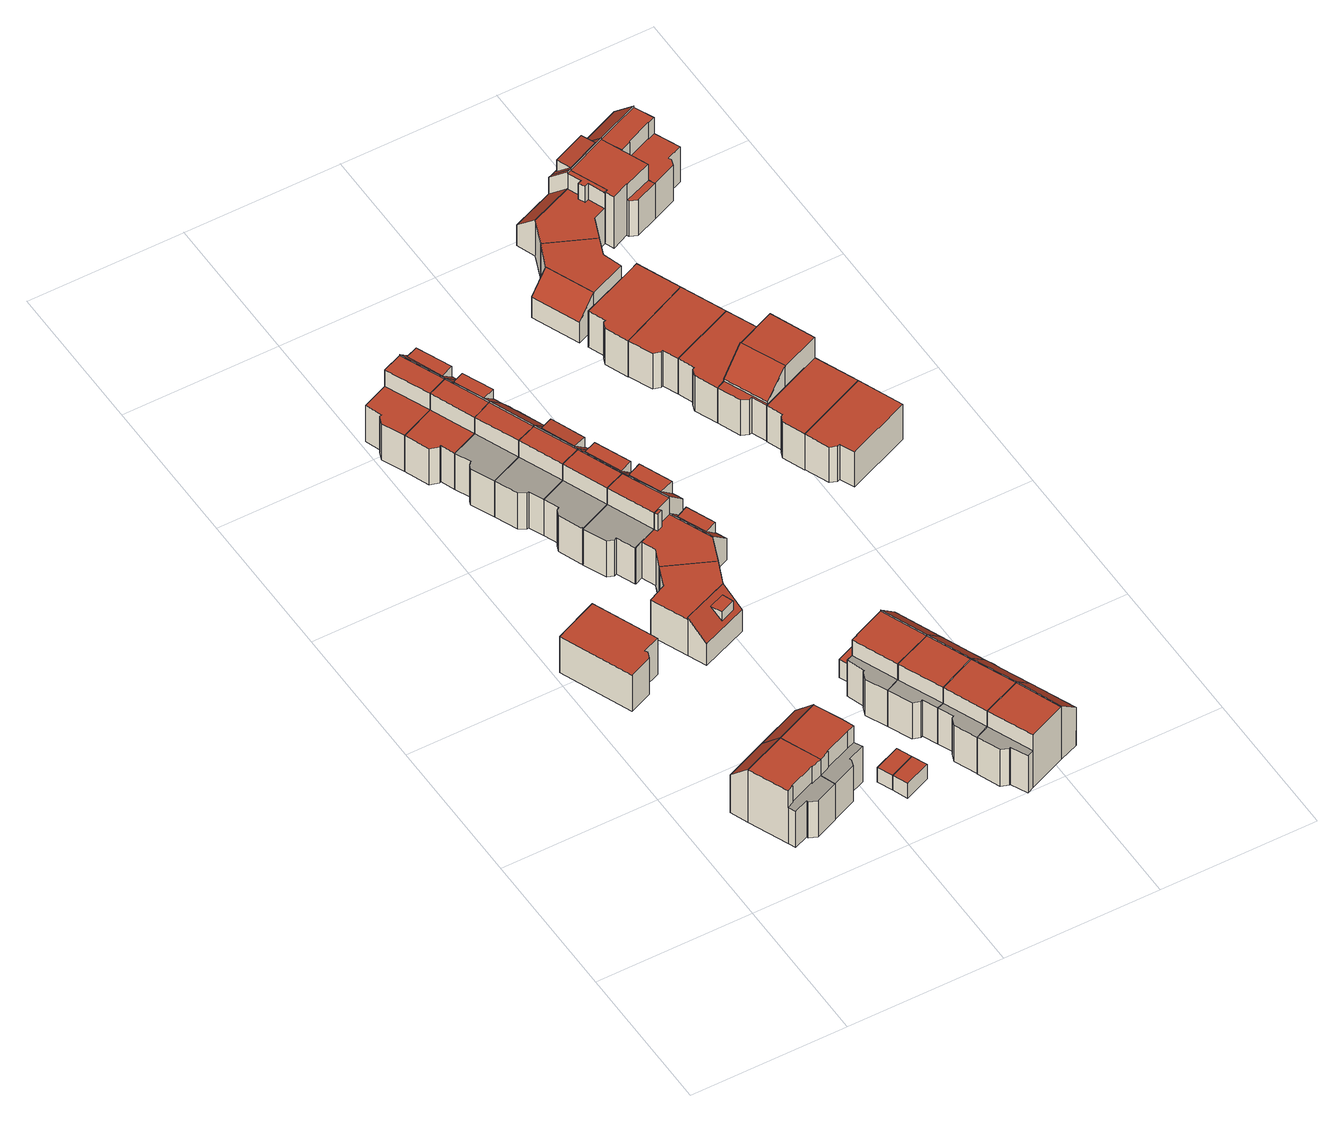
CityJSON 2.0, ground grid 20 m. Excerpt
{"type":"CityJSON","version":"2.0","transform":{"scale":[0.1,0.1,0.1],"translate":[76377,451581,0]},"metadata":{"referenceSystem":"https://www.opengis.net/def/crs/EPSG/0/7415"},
"CityObjects":{
"building1":{"type":"Building","attributes":{"Volume":423.14,"Dakoppervlakte":52.63,"Muuroppervlakte":229.83,"Vloeroppervlakte":56.77,"hoogte_Z_max_in_m_NAP":9.12,"GEB_DOEL":"woonfunctie","dateOfConstruction":"1982-01-01","measuredHeight":8.38},"geometry":[{"type":"Solid","lod":"2","boundaries":[[[[0,1,2,3,4,5,6,7,8,9,10]],[[11,12,13,14,15,16,17,18,19,20,21]],[[22,23,24,25,26,27,28,29]],[[30,31,32,33]],[[15,24,23,5,4]],[[22,29,21,9,8]],[[1,0,19,18]],[[21,20,10,9]],[[15,4,3,16]],[[16,3,2,17]],[[18,17,2,1]],[[15,14,25,24]],[[25,14,13,26]],[[26,13,12,27]],[[11,28,27,12]],[[28,11,21,29]],[[8,7,32,31,22]],[[32,7,6,33]],[[30,33,6,5,23]],[[31,30,23,22]],[[0,10,20,19]]]],"semantics":{"surfaces":[{"type":"GroundSurface"},{"type":"OuterFloorSurface"},{"type":"RoofSurface"},{"type":"WallSurface"}],"values":[[0,1,2,2,3,3,3,3,3,3,3,3,3,3,3,3,3,3,3,3,3]]}}]},
"building2":{"type":"Building","attributes":{"Volume":332.33,"Dakoppervlakte":58.4,"Muuroppervlakte":180.55,"Vloeroppervlakte":58.4,"hoogte_Z_max_in_m_NAP":6.44,"GEB_DOEL":"woonfunctie","dateOfConstruction":"1982-01-01","measuredHeight":5.69},"geometry":[{"type":"Solid","lod":"2","boundaries":[[[[34,35,36,37,38,39,40]],[[41,42,43,44,45,46,47]],[[37,36,47,46]],[[41,47,36,35]],[[40,43,42,34]],[[40,39,44,43]],[[39,38,45,44]],[[37,46,45,38]],[[34,42,41,35]]]],"semantics":{"surfaces":[{"type":"GroundSurface"},{"type":"RoofSurface"},{"type":"WallSurface"}],"values":[[0,1,2,2,2,2,2,2,2]]}}]},
"building3":{"type":"Building","attributes":{"Volume":444.89,"Dakoppervlakte":55.48,"Muuroppervlakte":233.9,"Vloeroppervlakte":59.77,"hoogte_Z_max_in_m_NAP":9.12,"GEB_DOEL":"woonfunctie","dateOfConstruction":"1982-01-01","measuredHeight":8.36},"geometry":[{"type":"Solid","lod":"2","boundaries":[[[[48,49,50,51,52,53,54,55,56,57,58,59,60]],[[61,62,21,20,63,64,65,66,67,68,69]],[[22,29,70,71,72,73,74,75]],[[31,76,77,32]],[[60,59,21,29,22]],[[73,68,52,51,74]],[[51,50,75,74]],[[59,58,20,21]],[[56,55,65,64]],[[54,66,65,55]],[[54,53,67,66]],[[68,67,53,52]],[[29,21,62,70]],[[70,62,61,71]],[[71,61,69,72]],[[72,69,68,73]],[[48,32,77,49]],[[22,31,32,48,60]],[[76,75,50,49,77]],[[75,76,31,22]],[[20,58,57,56,64,63]]]],"semantics":{"surfaces":[{"type":"GroundSurface"},{"type":"OuterFloorSurface"},{"type":"RoofSurface"},{"type":"WallSurface"}],"values":[[0,1,2,2,3,3,3,3,3,3,3,3,3,3,3,3,3,3,3,3,3]]}}]},
"building4":{"type":"Building","attributes":{"Volume":16.62,"Dakoppervlakte":7.43,"Muuroppervlakte":25.35,"Vloeroppervlakte":7.43,"hoogte_Z_max_in_m_NAP":2.96,"GEB_DOEL":"onbekend","dateOfConstruction":"1982-01-01","measuredHeight":2.24},"geometry":[{"type":"Solid","lod":"2","boundaries":[[[[78,79,80,81]],[[82,83,84,85]],[[80,79,83,82]],[[79,78,84,83]],[[84,78,81,85]],[[80,82,85,81]]]],"semantics":{"surfaces":[{"type":"GroundSurface"},{"type":"RoofSurface"},{"type":"WallSurface"}],"values":[[0,1,2,2,2,2]]}}]},
"building5":{"type":"Building","attributes":{"Volume":16.78,"Dakoppervlakte":7.43,"Muuroppervlakte":25.59,"Vloeroppervlakte":7.43,"hoogte_Z_max_in_m_NAP":2.96,"GEB_DOEL":"onbekend","dateOfConstruction":"1982-01-01","measuredHeight":2.26},"geometry":[{"type":"Solid","lod":"2","boundaries":[[[[78,86,87,79]],[[83,88,89,84]],[[78,79,83,84]],[[79,87,88,83]],[[86,89,88,87]],[[78,84,89,86]]]],"semantics":{"surfaces":[{"type":"GroundSurface"},{"type":"RoofSurface"},{"type":"WallSurface"}],"values":[[0,1,2,2,2,2]]}}]},
"building6":{"type":"Building","attributes":{"Volume":332.3,"Dakoppervlakte":63.65,"Muuroppervlakte":164.5,"Vloeroppervlakte":61.19,"hoogte_Z_max_in_m_NAP":6.75,"GEB_DOEL":"woonfunctie","dateOfConstruction":"1982-01-01","measuredHeight":5.94},"children":["building6-1"],"geometry":[{"type":"Solid","lod":"2","boundaries":[[[[90,91,92,93,94,95,96,97]],[[98,99,100,101,102,103]],[[104,105,106,107,108],[109,110,111,112]],[[94,93,100,99]],[[100,93,92,101]],[[96,103,102,97]],[[92,91,105,104,101]],[[106,105,91,90]],[[106,90,97,107]],[[108,107,97,102]],[[101,104,108,102]],[[95,98,103,96]],[[95,94,99,98]],[[110,113,114,111]],[[113,109,112,114]],[[114,112,111]],[[110,109,113]]]],"semantics":{"surfaces":[{"type":"GroundSurface"},{"type":"RoofSurface"},{"type":"WallSurface"}],"values":[[0,1,1,2,2,2,2,2,2,2,2,2,2,1,2,2,2]]}}]},
"building6-1":{"type":"BuildingInstallation","attributes":{"relationToConstruction":"outside"},"parents":["building6"],"geometry":[{"type":"MultiSurface","lod":"2","boundaries":[[[110,113,114,111]],[[113,109,112,114]],[[114,112,111]],[[110,109,113]]],"semantics":{"surfaces":[{"type":"RoofSurface"},{"type":"WallSurface"}],"values":[0,1,1,1]}}]},
"building7":{"type":"Building","attributes":{"Volume":403.06,"Dakoppervlakte":52.61,"Muuroppervlakte":221.37,"Vloeroppervlakte":57.76,"hoogte_Z_max_in_m_NAP":9.32,"GEB_DOEL":"woonfunctie","dateOfConstruction":"1982-01-01","measuredHeight":8.52},"children":["building7-1"],"geometry":[{"type":"MultiSurface","lod":"2","boundaries":[[[115,116,117,118,119,120,121,122,123,124,125,126,127,128,129,130]],[[131,132,133,134,135,136,137]],[[138,139,140,141]],[[142,143,144,145,146,147,148,149,150,151],[152,153,154,155]],[[121,120,134,133]],[[135,134,120,119]],[[137,136,118,117]],[[137,117,156,131]],[[141,131,156,116,138]],[[123,122,132,140,139]],[[139,138,148,147]],[[149,148,138,116,115]],[[146,124,123,139,147]],[[141,140,132,131]],[[121,133,132,122]],[[119,118,136,135]],[[124,146,145,144,143,142,151,150,149,115,130,129,128,127,126,125,157]],[[158,159,155,154]],[[154,153,158]],[[159,158,153,152]],[[152,155,159]]],"semantics":{"surfaces":[{"type":"GroundSurface"},{"type":"RoofSurface"},{"type":"WallSurface"}],"values":[0,1,1,1,2,2,2,2,2,2,2,2,2,2,2,2,2,1,2,2,2]}}]},
"building7-1":{"type":"BuildingInstallation","attributes":{"relationToConstruction":"outside"},"parents":["building7"],"geometry":[{"type":"MultiSurface","lod":"2","boundaries":[[[158,159,155,154]],[[154,153,158]],[[159,158,153,152]],[[152,155,159]]],"semantics":{"surfaces":[{"type":"RoofSurface"},{"type":"WallSurface"}],"values":[0,1,1,1]}}]},
"building8":{"type":"Building","attributes":{"Volume":396.21,"Dakoppervlakte":54.51,"Muuroppervlakte":218.99,"Vloeroppervlakte":57.39,"hoogte_Z_max_in_m_NAP":9.32,"GEB_DOEL":"woonfunctie","dateOfConstruction":"1982-01-01","measuredHeight":8.48},"children":["building8-1"],"geometry":[{"type":"Solid","lod":"2","boundaries":[[[[117,156,116,115,160,161,162,163,164,165,166,167,168,169,170]],[[171,172,173,174,175,131,137]],[[176,138,141,177]],[[178,179,149,148,180,181,182,183],[184,185,186,187]],[[137,117,170,171]],[[170,169,172,171]],[[167,174,173,168]],[[175,174,167,166]],[[116,156,131,141,138]],[[166,165,176,177,175]],[[138,176,180,148]],[[149,115,116,138,148]],[[181,180,176,165,164]],[[141,131,175,177]],[[131,156,117,137]],[[169,168,173,172]],[[164,163,162,161,160,115,149,179,178,183,182,181]],[[187,186,188,189]],[[186,185,188]],[[189,188,185,184]],[[189,184,187]]]],"semantics":{"surfaces":[{"type":"GroundSurface"},{"type":"RoofSurface"},{"type":"WallSurface"}],"values":[[0,1,1,1,2,2,2,2,2,2,2,2,2,2,2,2,2,1,2,2,2]]}}]},
"building8-1":{"type":"BuildingInstallation","attributes":{"relationToConstruction":"outside"},"parents":["building8"],"geometry":[{"type":"MultiSurface","lod":"2","boundaries":[[[187,186,188,189]],[[186,185,188]],[[189,188,185,184]],[[189,184,187]]],"semantics":{"surfaces":[{"type":"RoofSurface"},{"type":"WallSurface"}],"values":[0,1,1,1]}}]},
"building9":{"type":"Building","attributes":{"Volume":388.4,"Dakoppervlakte":38.26,"Muuroppervlakte":218,"Vloeroppervlakte":56.67,"hoogte_Z_max_in_m_NAP":9.32,"GEB_DOEL":"woonfunctie","dateOfConstruction":"1982-01-01","measuredHeight":8.49},"geometry":[{"type":"Solid","lod":"2","boundaries":[[[[190,191,192,193,194,195,196,197,167,166,165,164,198,199,200,201]],[[202,175,174,203,204,205,206,207]],[[177,208,209,176]],[[210,211,212,181,180,213,214,215]],[[167,174,175,166]],[[167,197,203,174]],[[204,196,195,205]],[[195,194,206,205]],[[194,193,207,206]],[[193,192,202,207]],[[175,177,176,165,166]],[[192,191,209,208,202]],[[176,209,213,180]],[[214,213,209,191,190]],[[181,164,165,176,180]],[[177,175,202,208]],[[203,197,196,204]],[[164,181,212,211,210,215,214,190,201,200,199,198]]]],"semantics":{"surfaces":[{"type":"GroundSurface"},{"type":"OuterFloorSurface"},{"type":"RoofSurface"},{"type":"WallSurface"}],"values":[[0,1,2,2,3,3,3,3,3,3,3,3,3,3,3,3,3,3]]}}]},
"building10":{"type":"Building","attributes":{"Volume":389.44,"Dakoppervlakte":26.76,"Muuroppervlakte":215.54,"Vloeroppervlakte":55.95,"hoogte_Z_max_in_m_NAP":9.32,"GEB_DOEL":"woonfunctie","dateOfConstruction":"1982-01-01","measuredHeight":8.47},"children":["building10-1"],"geometry":[{"type":"Solid","lod":"2","boundaries":[[[[216,217,218,219,193,192,191,190,220,221,222,223,224]],[[208,225,226,209]],[[227,228,229,214,213,230],[231,232,233,234]],[[235,236,237,238,239,202,207]],[[193,207,202,192]],[[193,219,235,207]],[[218,217,237,236]],[[237,217,216,238]],[[216,224,239,238]],[[208,209,191,192,202]],[[224,223,226,225,239]],[[223,222,227,230,226]],[[190,214,229,228,227,222,221,220]],[[190,191,209,213,214]],[[213,209,226,230]],[[208,202,239,225]],[[219,218,236,235]],[[232,231,240,241]],[[231,234,240]],[[234,233,241,240]],[[233,232,241]]]],"semantics":{"surfaces":[{"type":"GroundSurface"},{"type":"RoofSurface"},{"type":"OuterFloorSurface"},{"type":"WallSurface"}],"values":[[0,1,1,2,3,3,3,3,3,3,3,3,3,3,3,3,3,1,3,3,3]]}}]},
"building10-1":{"type":"BuildingInstallation","attributes":{"relationToConstruction":"outside"},"parents":["building10"],"geometry":[{"type":"MultiSurface","lod":"2","boundaries":[[[232,231,240,241]],[[231,234,240]],[[234,233,241,240]],[[233,232,241]]],"semantics":{"surfaces":[{"type":"RoofSurface"},{"type":"WallSurface"}],"values":[0,1,1,1]}}]},
"building11":{"type":"Building","attributes":{"Volume":400.39,"Dakoppervlakte":26.84,"Muuroppervlakte":218.97,"Vloeroppervlakte":57.47,"hoogte_Z_max_in_m_NAP":9.32,"GEB_DOEL":"woonfunctie","dateOfConstruction":"1982-01-01","measuredHeight":8.48},"children":["building11-1"],"geometry":[{"type":"Solid","lod":"2","boundaries":[[[[224,223,222,242,243,244,245,246,247,248,249,250,251,252,216]],[[225,253,254,226]],[[255,256,257,258,227,230],[259,260,261,262]],[[263,264,265,266,267,268,269,239,238]],[[216,238,239,224]],[[238,216,252,263]],[[251,250,265,264]],[[265,250,249,248,247,268,267,266]],[[247,246,269,268]],[[223,224,239,225,226]],[[254,253,269,246,245]],[[243,257,256,244]],[[257,243,242,222,227,258]],[[226,230,227,222,223]],[[245,244,256,255,254]],[[230,226,254,255]],[[239,269,253,225]],[[252,251,264,263]],[[270,271,260,259]],[[259,262,270]],[[271,270,262,261]],[[271,261,260]]]],"semantics":{"surfaces":[{"type":"GroundSurface"},{"type":"RoofSurface"},{"type":"OuterFloorSurface"},{"type":"WallSurface"}],"values":[[0,1,1,2,3,3,3,3,3,3,3,3,3,3,3,3,3,3,1,3,3,3]]}}]},
"building11-1":{"type":"BuildingInstallation","attributes":{"relationToConstruction":"outside"},"parents":["building11"],"geometry":[{"type":"MultiSurface","lod":"2","boundaries":[[[270,271,260,259]],[[259,262,270]],[[271,270,262,261]],[[271,261,260]]],"semantics":{"surfaces":[{"type":"RoofSurface"},{"type":"WallSurface"}],"values":[0,1,1,1]}}]},
"building12":{"type":"Building","attributes":{"Volume":415.21,"Dakoppervlakte":28.46,"Muuroppervlakte":221.67,"Vloeroppervlakte":59.33,"hoogte_Z_max_in_m_NAP":9.32,"GEB_DOEL":"woonfunctie","dateOfConstruction":"1982-01-01","measuredHeight":8.48},"children":["building12-1"],"geometry":[{"type":"Solid","lod":"2","boundaries":[[[[272,273,274,275,276,247,246,245,244,277,278,279,280,281]],[[282,254,253,283,284]],[[285,286,287,288,256,255],[289,290,291,292]],[[293,294,295,296,297,269,268]],[[247,268,269,246]],[[247,276,293,268]],[[294,275,274,295]],[[295,274,273,296]],[[272,297,296,273]],[[282,284,283,297,272,281,280]],[[245,246,269,253,254]],[[280,279,286,285,282]],[[288,287,286,279,278,277]],[[288,277,244,256]],[[256,244,245,254,255]],[[255,254,282,285]],[[253,269,297,283]],[[294,293,276,275]],[[292,291,298,299]],[[298,291,290]],[[298,290,289,299]],[[299,289,292]]]],"semantics":{"surfaces":[{"type":"GroundSurface"},{"type":"RoofSurface"},{"type":"OuterFloorSurface"},{"type":"WallSurface"}],"values":[[0,1,1,2,3,3,3,3,3,3,3,3,3,3,3,3,3,3,1,3,3,3]]}}]},
"building12-1":{"type":"BuildingInstallation","attributes":{"relationToConstruction":"outside"},"parents":["building12"],"geometry":[{"type":"MultiSurface","lod":"2","boundaries":[[[292,291,298,299]],[[298,291,290]],[[298,290,289,299]],[[299,289,292]]],"semantics":{"surfaces":[{"type":"RoofSurface"},{"type":"WallSurface"}],"values":[0,1,1,1]}}]},
"building13":{"type":"Building","attributes":{"Volume":303.39,"Dakoppervlakte":52.55,"Muuroppervlakte":175.52,"Vloeroppervlakte":55.42,"hoogte_Z_max_in_m_NAP":9.11,"GEB_DOEL":"woonfunctie","dateOfConstruction":"1982-01-01","measuredHeight":8.27},"children":["building13-1"],"geometry":[{"type":"Solid","lod":"2","boundaries":[[[[300,301,273,272,281,280,279,302,303,304,96,95,305]],[[306,307,308,297,296,309,310,311,98,103,312,313,314]],[[283,315,316,284]],[[317,318,319,320],[321,322,323,324]],[[273,301,309,296]],[[310,309,301,300]],[[310,300,305,311]],[[305,95,98,311]],[[304,312,103,96]],[[313,312,304,303]],[[306,314,280,281]],[[283,284,306,281,272,297]],[[307,306,284,316]],[[308,315,283,297]],[[307,316,315,308]],[[303,302,317,320,313]],[[317,302,279,318]],[[319,318,279,280,314]],[[314,313,320,319]],[[273,296,297,272]],[[98,95,96,103]],[[325,322,321,326]],[[321,324,326]],[[325,326,324,323]],[[323,322,325]]]],"semantics":{"surfaces":[{"type":"GroundSurface"},{"type":"RoofSurface"},{"type":"WallSurface"}],"values":[[0,1,1,1,2,2,2,2,2,2,2,2,2,2,2,2,2,2,2,2,2,1,2,2,2]]}}]},
"building13-1":{"type":"BuildingInstallation","attributes":{"relationToConstruction":"outside"},"parents":["building13"],"geometry":[{"type":"MultiSurface","lod":"2","boundaries":[[[325,322,321,326]],[[321,324,326]],[[325,326,324,323]],[[323,322,325]]],"semantics":{"surfaces":[{"type":"RoofSurface"},{"type":"WallSurface"}],"values":[0,1,1,1]}}]},
"building14":{"type":"Building","attributes":{"Volume":430.1,"Dakoppervlakte":53.65,"Muuroppervlakte":231.84,"Vloeroppervlakte":57.13,"hoogte_Z_max_in_m_NAP":9.11,"GEB_DOEL":"woonfunctie","dateOfConstruction":"1982-01-01","measuredHeight":8.43},"geometry":[{"type":"Solid","lod":"2","boundaries":[[[[327,328,329,330,331,332,333,334,335,336,337,338,339]],[[340,341,342,343,344,345,346]],[[347,348,349,350]],[[351,352,353,354,355,356]],[[333,332,343,350,349]],[[339,338,348,347,342]],[[341,340,328,327]],[[342,341,327,339]],[[344,343,332,331]],[[331,330,345,344]],[[329,346,345,330]],[[350,343,342,347]],[[349,356,355,334,333]],[[338,337,352,351,348]],[[352,337,336,353]],[[336,335,354,353]],[[355,354,335,334]],[[349,348,351,356]],[[329,328,340,346]]]],"semantics":{"surfaces":[{"type":"GroundSurface"},{"type":"OuterFloorSurface"},{"type":"RoofSurface"},{"type":"WallSurface"}],"values":[[0,1,2,2,3,3,3,3,3,3,3,3,3,3,3,3,3,3,3]]}}]},
"building15":{"type":"Building","attributes":{"Volume":493.75,"Dakoppervlakte":72.16,"Muuroppervlakte":248.9,"Vloeroppervlakte":75.58,"hoogte_Z_max_in_m_NAP":9.11,"GEB_DOEL":"woonfunctie","dateOfConstruction":"1982-01-01","measuredHeight":8.46},"geometry":[{"type":"Solid","lod":"2","boundaries":[[[[357,358,359,360,361,362,363,334,333,332,331,364,365,366]],[[367,344,343,368,369,370,371]],[[372,373,374,375,350,349]],[[376,377,378,379,380]],[[355,381,382,356]],[[332,333,349,350,343]],[[360,359,374,373,377]],[[375,374,359,358,368]],[[367,364,331,344]],[[369,368,358,357]],[[357,366,370,369]],[[370,366,365,371]],[[367,371,365,364]],[[375,368,343,350]],[[379,363,362,380]],[[376,380,362,361]],[[376,361,360,377]],[[333,334,355,356,349]],[[379,381,355,334,363]],[[372,382,381,379,378]],[[372,378,377,373]],[[382,372,349,356]],[[331,332,343,344]]]],"semantics":{"surfaces":[{"type":"GroundSurface"},{"type":"OuterFloorSurface"},{"type":"RoofSurface"},{"type":"WallSurface"}],"values":[[0,1,2,2,2,3,3,3,3,3,3,3,3,3,3,3,3,3,3,3,3,3,3]]}}]},
"building16":{"type":"Building","attributes":{"Volume":430.43,"Dakoppervlakte":53.93,"Muuroppervlakte":231.27,"Vloeroppervlakte":57.07,"hoogte_Z_max_in_m_NAP":9.11,"GEB_DOEL":"woonfunctie","dateOfConstruction":"1982-01-01","measuredHeight":8.44},"geometry":[{"type":"Solid","lod":"2","boundaries":[[[[383,384,385,327,339,338,337,386,387,388,389,390,391]],[[392,393,342,341,394,395,396]],[[347,397,398,348]],[[399,400,401,402,352,351]],[[393,390,389,398,397]],[[339,342,347,348,338]],[[391,390,393,392]],[[339,327,341,342]],[[327,385,394,341]],[[394,385,384,395]],[[396,395,384,383]],[[342,393,397,347]],[[389,388,400,399,398]],[[402,401,400,388,387,386]],[[402,386,337,352]],[[351,352,337,338,348]],[[348,398,399,351]],[[383,391,392,396]]]],"semantics":{"surfaces":[{"type":"GroundSurface"},{"type":"OuterFloorSurface"},{"type":"RoofSurface"},{"type":"WallSurface"}],"values":[[0,1,2,2,3,3,3,3,3,3,3,3,3,3,3,3,3,3]]}}]},
"building17":{"type":"Building","attributes":{"Volume":440.75,"Dakoppervlakte":54.72,"Muuroppervlakte":234.39,"Vloeroppervlakte":58.19,"hoogte_Z_max_in_m_NAP":9.11,"GEB_DOEL":"woonfunctie","dateOfConstruction":"1982-01-01","measuredHeight":8.48},"geometry":[{"type":"Solid","lod":"2","boundaries":[[[[403,404,405,406,407,408,409,410,411,412,413,414,415]],[[392,416,417,418,419,420,393]],[[421,398,397,422]],[[423,400,399,424]],[[422,420,405,404,421]],[[407,406,419,418]],[[406,405,420,419]],[[411,410,392,393]],[[392,410,409,416]],[[409,408,417,416]],[[418,417,408,407]],[[422,397,393,420]],[[398,421,424,399]],[[413,412,398,399,400]],[[413,400,423,403,415,414]],[[404,403,423,424,421]],[[411,393,397,398,412]]]],"semantics":{"surfaces":[{"type":"GroundSurface"},{"type":"OuterFloorSurface"},{"type":"RoofSurface"},{"type":"WallSurface"}],"values":[[0,1,2,2,3,3,3,3,3,3,3,3,3,3,3,3,3]]}}]},
"building18":{"type":"Building","attributes":{"Volume":322.97,"Dakoppervlakte":67,"Muuroppervlakte":161.07,"Vloeroppervlakte":60.3,"hoogte_Z_max_in_m_NAP":6.64,"GEB_DOEL":"woonfunctie","dateOfConstruction":"1982-01-01","measuredHeight":5.81},"geometry":[{"type":"Solid","lod":"2","boundaries":[[[[425,426,427,428,429,430,431,432]],[[433,434,435,436,437,438]],[[439,440,441,442]],[[426,425,438,437]],[[430,429,434,433]],[[429,428,435,434]],[[436,435,428,427]],[[425,432,442,441,438]],[[442,432,431,439]],[[431,430,433,440,439]],[[433,438,441,440]],[[427,426,437,436]]]],"semantics":{"surfaces":[{"type":"GroundSurface"},{"type":"RoofSurface"},{"type":"WallSurface"}],"values":[[0,1,1,2,2,2,2,2,2,2,2,2]]}}]},
"building19":{"type":"Building","attributes":{"Volume":327.24,"Dakoppervlakte":57.87,"Muuroppervlakte":178.87,"Vloeroppervlakte":57.87,"hoogte_Z_max_in_m_NAP":6.5,"GEB_DOEL":"woonfunctie","dateOfConstruction":"1982-01-01","measuredHeight":5.65},"geometry":[{"type":"Solid","lod":"2","boundaries":[[[[443,444,445,446,447,448,449,450]],[[451,452,453,454,455,456,457,458]],[[449,458,457,450]],[[458,449,448,447,452,451]],[[446,445,454,453]],[[445,444,455,454]],[[444,443,456,455]],[[443,450,457,456]],[[447,446,453,452]]]],"semantics":{"surfaces":[{"type":"GroundSurface"},{"type":"RoofSurface"},{"type":"WallSurface"}],"values":[[0,1,2,2,2,2,2,2,2]]}}]},
"building20":{"type":"Building","attributes":{"Volume":327.47,"Dakoppervlakte":58.09,"Muuroppervlakte":178.31,"Vloeroppervlakte":58.09,"hoogte_Z_max_in_m_NAP":6.5,"GEB_DOEL":"woonfunctie","dateOfConstruction":"1982-01-01","measuredHeight":5.64},"geometry":[{"type":"Solid","lod":"2","boundaries":[[[[459,460,461,462,463,464,465]],[[466,467,457,456,468,469,470]],[[465,464,466,470]],[[464,463,467,466]],[[462,461,456,457]],[[461,460,468,456]],[[469,468,460,459]],[[465,470,469,459]],[[462,457,467,463]]]],"semantics":{"surfaces":[{"type":"GroundSurface"},{"type":"RoofSurface"},{"type":"WallSurface"}],"values":[[0,1,2,2,2,2,2,2,2]]}}]},
"building21":{"type":"Building","attributes":{"Volume":314.32,"Dakoppervlakte":56.42,"Muuroppervlakte":174.49,"Vloeroppervlakte":56.42,"hoogte_Z_max_in_m_NAP":6.5,"GEB_DOEL":"woonfunctie","dateOfConstruction":"1982-01-01","measuredHeight":5.57},"geometry":[{"type":"Solid","lod":"2","boundaries":[[[[464,463,471,472,473,474,475]],[[467,466,476,477,478,479,480]],[[471,480,479,472]],[[463,467,480,471]],[[464,475,476,466]],[[475,474,477,476]],[[474,473,478,477]],[[479,478,473,472]],[[464,466,467,463]]]],"semantics":{"surfaces":[{"type":"GroundSurface"},{"type":"RoofSurface"},{"type":"WallSurface"}],"values":[[0,1,2,2,2,2,2,2,2]]}}]},
"building22":{"type":"Building","attributes":{"Volume":462.77,"Dakoppervlakte":64.91,"Muuroppervlakte":245.77,"Vloeroppervlakte":57.42,"hoogte_Z_max_in_m_NAP":9.88,"GEB_DOEL":"woonfunctie","dateOfConstruction":"1982-01-01","measuredHeight":9.01},"geometry":[{"type":"Solid","lod":"2","boundaries":[[[[481,482,483,484,472,485,486,471,487,488,489]],[[490,491,492,493]],[[494,495,496,497]],[[498,479,499,500,501,502,503]],[[488,487,490,493]],[[471,491,490,487]],[[486,485,498,494,497,492]],[[496,495,503,489,488,493]],[[485,472,479,498]],[[472,484,499,479]],[[484,483,500,499]],[[500,483,482,501]],[[482,481,502,501]],[[489,503,502,481]],[[494,498,503,495]],[[497,496,493,492]],[[492,491,471,486]]]],"semantics":{"surfaces":[{"type":"GroundSurface"},{"type":"RoofSurface"},{"type":"WallSurface"}],"values":[[0,1,1,1,2,2,2,2,2,2,2,2,2,2,2,2,2]]}}]},
"building23":{"type":"Building","attributes":{"Volume":314.89,"Dakoppervlakte":55.55,"Muuroppervlakte":176.52,"Vloeroppervlakte":55.55,"hoogte_Z_max_in_m_NAP":6.5,"GEB_DOEL":"woonfunctie","dateOfConstruction":"1982-01-01","measuredHeight":5.67},"geometry":[{"type":"Solid","lod":"2","boundaries":[[[[504,505,506,507,508,509,510]],[[511,502,512,513,514,515,516]],[[506,511,516,507]],[[506,505,502,511]],[[513,512,504,510]],[[510,509,514,513]],[[509,508,515,514]],[[516,515,508,507]],[[505,504,512,502]]]],"semantics":{"surfaces":[{"type":"GroundSurface"},{"type":"RoofSurface"},{"type":"WallSurface"}],"values":[[0,1,2,2,2,2,2,2,2]]}}]},
"building24":{"type":"Building","attributes":{"Volume":320.74,"Dakoppervlakte":57.61,"Muuroppervlakte":175.32,"Vloeroppervlakte":57.61,"hoogte_Z_max_in_m_NAP":6.5,"GEB_DOEL":"woonfunctie","dateOfConstruction":"1982-01-01","measuredHeight":5.57},"geometry":[{"type":"Solid","lod":"2","boundaries":[[[[517,518,519,520,521,522,523]],[[515,524,525,526,527,528,516]],[[521,520,527,526]],[[520,519,528,527]],[[515,516,518,517]],[[524,515,517,523]],[[525,524,523,522]],[[521,526,525,522]],[[518,516,528,519]]]],"semantics":{"surfaces":[{"type":"GroundSurface"},{"type":"RoofSurface"},{"type":"WallSurface"}],"values":[[0,1,2,2,2,2,2,2,2]]}}]},
"building25":{"type":"Building","attributes":{"Volume":325.83,"Dakoppervlakte":65.93,"Muuroppervlakte":201.99,"Vloeroppervlakte":59.56,"hoogte_Z_max_in_m_NAP":9.23,"GEB_DOEL":"woonfunctie","dateOfConstruction":"1982-01-01","measuredHeight":8.34},"geometry":[{"type":"Solid","lod":"2","boundaries":[[[[529,530,531,532,533,534,535,536,537,538,539]],[[540,437,436,541,542,543,544,545,546,547]],[[548,549,550,551]],[[552,553,554,555,556,557,558,559,560]],[[561,562,563,564]],[[529,437,540,530]],[[437,529,539,436]],[[538,541,436,539]],[[538,537,542,541]],[[548,551,531,530,540]],[[557,542,537,536,535,559,558]],[[535,534,560,559]],[[534,533,563,562,560]],[[532,550,564,563,533]],[[562,561,552,560]],[[564,550,549,552,561]],[[547,549,548,540]],[[555,544,543,556]],[[556,543,542,557]],[[552,549,547,546,553]],[[553,546,545,554]],[[555,554,545,544]],[[551,550,532,531]]]],"semantics":{"surfaces":[{"type":"GroundSurface"},{"type":"RoofSurface"},{"type":"WallSurface"}],"values":[[0,1,1,1,1,2,2,2,2,2,2,2,2,2,2,2,2,2,2,2,2,2,2]]}}]},
"building26":{"type":"Building","attributes":{"Volume":429.3,"Dakoppervlakte":48.62,"Muuroppervlakte":234.59,"Vloeroppervlakte":55.01,"hoogte_Z_max_in_m_NAP":9.23,"GEB_DOEL":"woonfunctie","dateOfConstruction":"1982-01-01","measuredHeight":8.3},"children":["building26-1"],"geometry":[{"type":"Solid","lod":"2","boundaries":[[[[565,566,536,535,534,533,567,568,569,570,571,572,573]],[[559,558,574,575,576,577,578,560]],[[579,580,581,582,583]],[[584,585,563,562],[586,587,588,589]],[[534,535,559,560]],[[558,559,535,536]],[[536,566,574,558]],[[576,575,565,573,579]],[[572,571,581,580]],[[581,571,570,582]],[[570,569,583,582]],[[572,580,579,573]],[[577,576,579,583]],[[584,578,568,567,585]],[[533,563,585,567]],[[534,560,562,563,533]],[[562,560,578,584]],[[578,577,583,569,568]],[[574,566,565,575]],[[589,588,590,591]],[[590,588,587]],[[591,590,587,586]],[[591,586,589]]]],"semantics":{"surfaces":[{"type":"GroundSurface"},{"type":"RoofSurface"},{"type":"WallSurface"}],"values":[[0,1,1,1,2,2,2,2,2,2,2,2,2,2,2,2,2,2,2,1,2,2,2]]}}]},
"building26-1":{"type":"BuildingInstallation","attributes":{"relationToConstruction":"outside"},"parents":["building26"],"geometry":[{"type":"MultiSurface","lod":"2","boundaries":[[[589,588,590,591]],[[590,588,587]],[[591,590,587,586]],[[591,586,589]]],"semantics":{"surfaces":[{"type":"RoofSurface"},{"type":"WallSurface"}],"values":[0,1,1,1]}}]},
"building27":{"type":"Building","attributes":{"Volume":380.25,"Dakoppervlakte":62.99,"Muuroppervlakte":214.07,"Vloeroppervlakte":56.67,"hoogte_Z_max_in_m_NAP":9.23,"GEB_DOEL":"woonfunctie","dateOfConstruction":"1982-01-01","measuredHeight":8.32},"geometry":[{"type":"Solid","lod":"2","boundaries":[[[[592,593,570,594,568,567,595,596,597,598,599]],[[582,600,601,602,603,604,605,606,607,608,609]],[[610,611,612,613,614,615,578,616]],[[584,617,618,585]],[[603,598,597,604]],[[609,594,570,582]],[[570,593,600,582]],[[600,593,592,601]],[[603,602,599,598]],[[568,594,609,616,578]],[[614,604,597,596,615]],[[596,595,618,617,615]],[[567,585,618,595]],[[567,568,578,584,585]],[[584,578,615,617]],[[609,608,610,616]],[[610,608,607,611]],[[611,607,606,612]],[[612,606,605,613]],[[605,604,614,613]],[[601,592,599,602]]]],"semantics":{"surfaces":[{"type":"GroundSurface"},{"type":"RoofSurface"},{"type":"WallSurface"}],"values":[[0,1,1,1,2,2,2,2,2,2,2,2,2,2,2,2,2,2,2,2,2]]}}]}
},
"vertices":[
[121,61,7],[111,65,7],[110,67,7],[92,60,7],[88,69,7],[67,119,7],[58,142,7],[112,165,7],[122,142,7],[143,92,7],[150,73,7],[129,87,64],[129,88,64],[95,74,64],[96,73,64],[88,69,64],[92,60,64],[110,67,64],[111,65,64],[121,61,64],[150,73,64],[143,92,64],[122,142,90],[67,119,90],[88,69,90],[96,73,90],[95,74,90],[129,88,90],[129,87,90],[143,92,90],[67,119,91],[122,142,91],[112,165,66],[58,142,66],
[78,349,7],[74,340,7],[45,328,7],[8,419,7],[64,443,7],[98,361,7],[76,352,7],[74,340,64],[78,349,64],[76,352,64],[98,361,64],[64,443,64],[8,419,64],[45,328,64],
[112,165,8],[169,189,8],[179,166,8],[194,132,8],[200,116,8],[205,106,8],[183,97,8],[184,95,8],[181,86,8],[155,75,8],[150,73,8],[143,92,8],[122,142,8],[155,98,64],[156,98,64],[155,75,64],[181,86,64],[184,95,64],[183,97,64],[205,106,64],[200,116,64],[189,112,64],[156,98,90],[155,98,90],[189,112,90],[200,116,90],[194,132,90],[179,166,90],[179,166,91],[169,189,66],
[260,93,7],[227,79,7],[219,98,7],[252,112,7],[219,98,30],[227,79,30],[260,93,30],[252,112,30],
[268,74,7],[235,60,7],[235,60,30],[268,74,30],
[210,368,8],[150,344,8],[140,368,8],[121,414,8],[144,425,8],[155,452,8],[214,426,8],[200,392,8],[155,452,65],[144,425,65],[121,414,65],[140,368,65],[200,392,65],[214,426,65],[140,368,68],[150,344,42],[210,368,42],[200,392,67],[200,392,68],[180,361,47],[174,375,61],[194,383,61],[199,369,47],[180,361,61],[199,369,61],
[111,804,8],[88,794,8],[19,765,8],[7,793,8],[11,804,8],[14,805,8],[6,826,8],[39,840,8],[64,850,8],[88,860,8],[97,839,8],[100,830,8],[101,829,8],[103,825,8],[108,811,8],[109,809,8],[63,784,65],[39,840,65],[6,826,65],[14,805,65],[11,804,65],[7,793,65],[19,765,65],[88,794,91],[64,850,91],[39,840,91],[63,784,91],[103,825,68],[100,830,68],[97,839,68],[92,850,68],[88,860,68],[64,850,93],[88,794,93],[111,804,68],[109,809,68],[108,811,68],[87,853,71],[106,809,71],[90,802,88],[72,847,88],[63,784,8],[92,850,8],[106,809,88],[87,853,88],
[113,800,8],[122,779,8],[127,766,8],[130,758,8],[134,749,8],[111,739,8],[86,728,8],[52,714,8],[45,732,8],[43,731,8],[32,734,8],[32,734,65],[43,731,65],[45,732,65],[52,714,65],[86,728,65],[111,739,91],[86,728,91],[122,779,68],[113,800,68],[111,739,93],[134,749,68],[130,758,68],[127,766,68],[111,795,72],[127,757,72],[112,751,87],[96,789,87],[127,757,87],[111,795,87],
[158,693,8],[134,683,8],[109,673,8],[68,656,8],[55,685,8],[57,690,8],[59,693,8],[61,694,8],[138,741,8],[140,736,8],[143,729,8],[155,699,8],[109,673,65],[61,694,65],[59,693,65],[57,690,65],[55,685,65],[68,656,65],[109,673,91],[134,683,91],[143,729,68],[140,736,68],[138,741,68],[134,683,93],[158,693,68],[155,699,68],
[99,604,8],[91,622,8],[89,622,8],[80,627,8],[169,667,8],[173,657,8],[181,638,8],[157,628,8],[132,618,8],[132,618,91],[157,628,91],[181,638,68],[173,657,68],[169,667,68],[157,628,93],[159,637,88],[142,679,88],[158,686,71],[175,643,71],[80,627,65],[89,622,65],[91,622,65],[99,604,65],[132,618,65],[175,643,87],[158,686,87],
[185,628,8],[189,617,8],[204,582,8],[180,572,8],[155,562,8],[113,544,8],[113,546,8],[112,546,8],[101,575,8],[104,583,8],[107,585,8],[155,562,91],[180,572,91],[180,572,93],[204,582,68],[189,617,68],[185,628,68],[183,578,88],[164,624,88],[180,630,71],[199,585,71],[107,585,65],[104,583,65],[101,575,65],[112,546,65],[113,546,65],[113,544,65],[155,562,65],[199,585,88],[180,630,88],
[179,503,8],[147,490,8],[137,513,8],[134,512,8],[126,515,8],[215,556,8],[228,525,8],[228,524,8],[205,514,8],[186,506,8],[205,514,91],[179,503,91],[186,506,91],[205,514,93],[228,524,68],[228,525,68],[215,556,68],[205,577,69],[222,536,69],[204,529,88],[187,569,88],[126,515,65],[134,512,65],[137,513,65],[147,490,65],[179,503,65],[222,536,88],[205,577,88],
[158,494,8],[148,489,8],[251,469,8],[228,459,8],[227,459,8],[165,476,8],[186,506,65],[188,502,65],[181,499,65],[148,489,65],[158,494,65],[165,476,65],[227,459,65],[228,459,65],[205,514,65],[181,499,91],[188,502,91],[251,469,42],[228,524,42],[205,514,67],[228,459,67],[228,473,62],[213,509,62],[228,516,45],[243,480,45],[228,516,62],[243,480,62],
[305,113,7],[297,132,7],[295,131,7],[285,134,7],[272,164,7],[290,172,7],[339,192,7],[363,202,7],[378,166,7],[382,156,7],[386,147,7],[362,137,7],[314,116,7],[297,132,64],[305,113,64],[314,116,64],[290,172,64],[272,164,64],[285,134,64],[295,131,64],[314,116,89],[362,137,89],[339,192,89],[290,172,89],[362,137,91],[386,147,66],[382,156,66],[378,166,66],[363,202,66],[339,192,91],
[258,226,7],[266,229,7],[274,232,7],[274,233,7],[265,255,7],[330,282,7],[339,260,7],[260,191,7],[264,202,7],[266,203,7],[260,191,64],[266,229,64],[258,226,64],[266,203,64],[264,202,64],[315,250,89],[274,233,89],[274,232,89],[266,229,89],[265,255,35],[274,233,35],[315,250,35],[339,260,35],[330,282,35],[339,260,66],[315,250,91],
[307,81,7],[311,92,7],[314,94,7],[391,137,7],[394,128,7],[410,91,7],[386,81,7],[337,61,7],[319,53,7],[319,53,64],[337,61,64],[314,94,64],[311,92,64],[307,81,64],[337,61,89],[386,81,89],[386,81,91],[410,91,66],[394,128,66],[391,137,66],
[434,34,6],[409,24,6],[361,4,6],[352,0,6],[342,21,6],[341,20,6],[331,24,6],[319,53,6],[337,61,6],[386,81,6],[410,91,6],[424,56,6],[429,45,6],[331,24,64],[341,20,64],[342,21,64],[352,0,64],[361,4,64],[409,24,89],[361,4,89],[434,34,66],[409,24,91],
[282,902,8],[296,936,8],[355,910,8],[346,887,8],[354,862,8],[307,842,8],[283,832,8],[258,892,8],[307,842,65],[354,862,65],[346,887,65],[355,910,65],[296,936,65],[282,902,65],[283,832,41],[307,842,66],[282,902,66],[258,892,41],
[302,761,8],[290,790,8],[294,799,8],[297,800,8],[288,822,8],[359,851,8],[370,856,8],[393,801,8],[359,851,65],[288,822,65],[297,800,65],[294,799,65],[290,790,65],[302,761,65],[393,801,65],[370,856,65],
[324,728,9],[315,731,9],[302,761,9],[393,801,9],[417,744,9],[335,710,9],[327,729,9],[335,710,65],[417,744,65],[315,731,65],[324,728,65],[327,729,65],
[440,690,9],[349,650,9],[337,679,9],[340,688,9],[343,689,9],[343,689,65],[340,688,65],[337,679,65],[349,650,65],[440,690,65],
[381,599,9],[373,618,9],[370,617,9],[361,621,9],[360,655,9],[389,668,9],[463,634,9],[413,613,9],[383,601,9],[463,634,97],[440,690,97],[389,668,97],[413,613,97],[360,655,68],[383,601,68],[413,613,99],[389,668,99],[360,655,65],[361,621,65],[370,617,65],[373,618,65],[381,599,65],[383,601,65],
[389,579,8],[381,599,8],[463,634,8],[486,580,8],[394,541,8],[383,569,8],[386,577,8],[463,634,65],[389,579,65],[386,577,65],[383,569,65],[394,541,65],[486,580,65],
[394,541,9],[486,580,9],[509,524,9],[427,490,9],[419,508,9],[416,507,9],[407,510,9],[407,510,65],[416,507,65],[419,508,65],[427,490,65],[509,524,65],
[296,936,9],[309,969,9],[300,993,9],[354,1015,9],[359,1017,9],[369,993,9],[388,947,9],[384,946,9],[383,945,9],[366,938,9],[355,910,9],[309,969,65],[366,938,65],[383,945,65],[375,966,65],[370,964,65],[366,972,65],[371,974,65],[364,991,65],[309,969,66],[364,991,66],[354,1015,41],[300,993,41],[364,991,90],[371,974,90],[366,972,90],[370,964,90],[375,966,90],[383,945,90],[384,946,90],[388,947,90],[369,993,90],[364,991,92],[369,993,92],[359,1017,67],[354,1015,67],
[411,944,9],[389,934,9],[412,1040,9],[422,1016,9],[446,957,9],[450,949,9],[421,937,9],[412,941,9],[411,943,9],[389,934,90],[411,944,90],[411,943,90],[446,957,90],[422,1016,90],[411,943,65],[412,941,65],[421,937,65],[450,949,65],[446,957,65],[422,1016,92],[412,1040,67],[365,1016,70],[407,1034,70],[414,1016,89],[372,998,89],[407,1034,88],[365,1016,88],
[484,971,9],[481,962,9],[433,990,9],[467,1063,9],[477,1039,9],[488,1014,9],[502,982,9],[482,974,9],[481,962,65],[484,971,65],[482,974,65],[502,982,65],[488,1014,65],[479,1010,65],[479,1011,65],[446,997,65],[446,996,65],[433,990,65],[446,996,90],[446,997,90],[479,1011,90],[479,1010,90],[488,1014,90],[477,1039,90],[433,990,90],[477,1039,92],[467,1063,67]
]}
